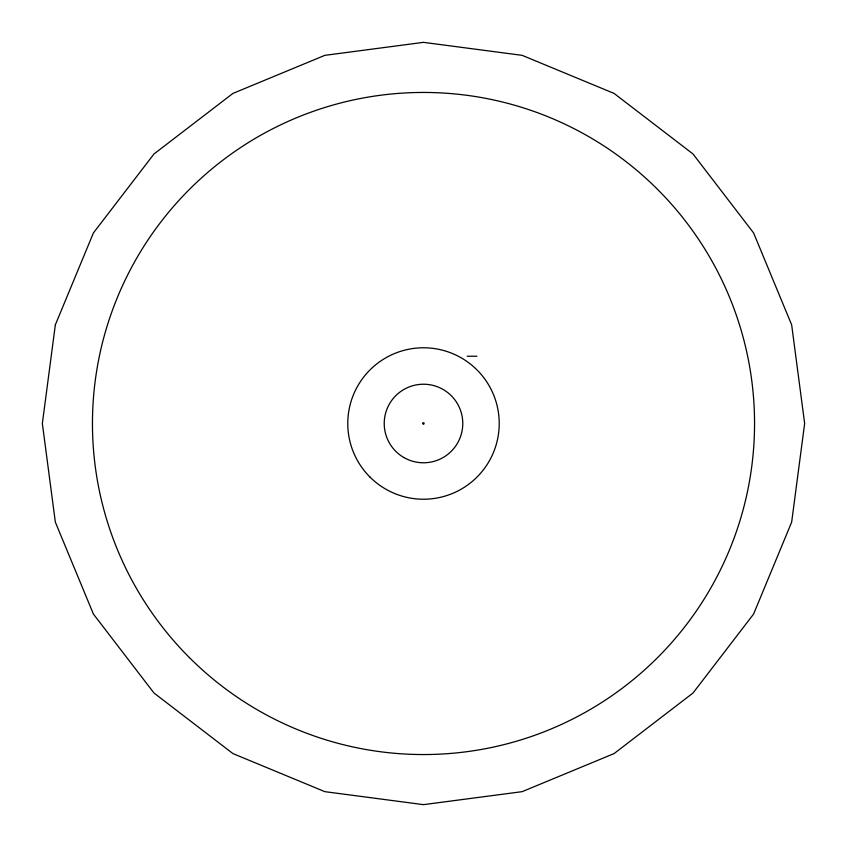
<?xml version="1.0" encoding="UTF-8"?>
<svg xmlns="http://www.w3.org/2000/svg" width="847" height="847" viewBox="0 0 847 847"><rect width="100%" height="100%" fill="white"/><g stroke="black" fill="none" stroke-linecap="round" stroke-linejoin="round"><path stroke-width="1.27" d="M467.195 356.227L476.882 356.227M55.341 324.856L42.35 423.5L55.341 522.144L93.414 614.075L153.985 693.015L232.925 753.586L324.856 791.659L423.5 804.65L522.144 791.659L614.075 753.586L693.015 693.015L753.586 614.075L791.659 522.144L804.65 423.5L791.659 324.856L753.586 232.925L693.015 153.985L614.075 93.414L522.144 55.341L423.5 42.35L324.856 55.341L232.925 93.414L153.985 153.985L93.414 232.925L55.341 324.856M422.642 423.267C423.733 426.676 425.289 420.864 422.642 423.267M403.86 457.518A39.28 39.28 0 0 0 462.78 423.5A39.28 39.28 0 0 0 403.86 389.482A39.28 39.28 0 0 0 403.86 457.518M369.959 477.041A75.711 75.711 0 0 0 496.638 443.097A75.711 75.711 0 0 0 403.903 350.362A75.711 75.711 0 0 0 369.959 477.041M189.41 657.59A331.061 331.061 0 0 0 743.274 509.185A331.061 331.061 0 0 0 337.815 103.726A331.061 331.061 0 0 0 189.41 657.59"/></g></svg>
